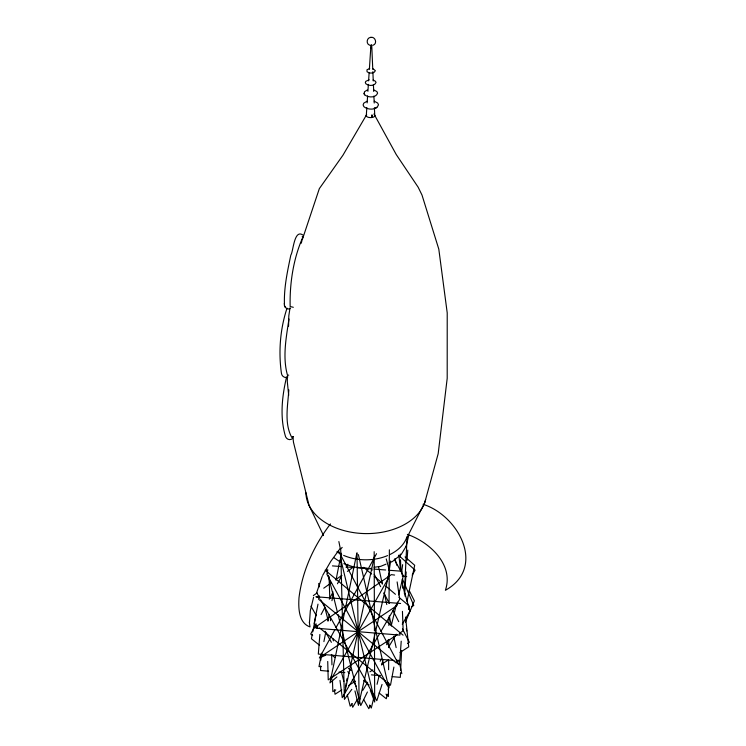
<?xml version="1.0" encoding="UTF-8"?>
<svg xmlns="http://www.w3.org/2000/svg" width="746" height="746" viewBox="0 0 746 746"><rect width="100%" height="100%" fill="white"/><g stroke="black" fill="none" stroke-linecap="round" stroke-linejoin="round"><path stroke-width="1.12" d="M388.526 682.534L388.442 696.503L385.99 694.144M388.61 669.721L388.666 660.415M388.75 647.603L388.806 639.453M388.89 625.484L388.946 617.334M389.03 603.365L389.375 549.811M309.497 622.183L310.317 610.713L313.6 597.257M287.424 375.853L287.294 381.626L288.693 395.343M288.571 326.226L288.805 315.838L290.054 307.79M371.191 48.359L371.508 45.236M320.705 665.87L320.556 670.505L328.65 671.195M320.883 660.089L321.05 654.298M400.537 672.687L400.313 677.34L392.219 676.641M400.649 670.356L401.609 650.577M404.369 593.564L407.12 536.533M366.295 115.639L366.836 107.527M367.135 102.892L367.601 95.936M367.909 91.301L368.365 84.345M368.589 80.866L369.13 72.744M369.363 69.266L370.967 44.919M303.062 235.158C294.027 228.453 293.337 251.728 290.828 255.104C287.48 271.19 283.862 287.583 284.44 304.088M401.217 641.196L399.8 660.937L396.359 660.648M404.63 593.723L406.197 571.912M407.018 560.433L407.764 550.1M319.885 634.464L318.309 654.065L394.056 660.452M423.094 504.296C458.436 515.467 486.634 567.389 445.381 590.3C454.174 564.703 429.5 542.062 407.363 534.388M396.807 659.678L396.368 663.017L318.635 599.28L319.344 595.895M400.192 632.804L399.884 635.107L316.658 628.253L317.125 625.987M404.994 596.138L405.283 593.863M397.506 602.125L397.04 605.547L320.939 656.639L321.61 653.216M398.765 592.995L399.073 590.711M401.721 571.389L402.644 564.638M387.799 681.975L387.342 685.322L326.907 574.299L327.83 569.823M288.823 389.906C287.863 405.33 284.04 423.448 291.779 437.408L293.402 436.708M374.809 695.841L374.315 699.198L340.409 557.71L341.295 553.243M388.778 573.404L387.939 579.055L330.525 680.417L331.345 675.988M389.114 571.138L390.634 560.955M359.861 698.592L359.162 703.049L356.998 552.683M374.557 555.779L343.887 696.531L344.27 694.302M345.417 687.635L346.172 683.187M346.554 680.958L346.937 678.739M288.963 319.046C286.259 337.323 282.398 356.896 287.415 374.986L288.73 375.182M393.897 667.064L390.484 685.257L386.894 682.348M312.304 634.24L311.427 638.753L319.549 645.253M312.742 631.983L316.024 615.068M321.442 654.121L318.98 666.616L321.293 666.607M323.904 641.616L325.694 632.524M327.923 621.157L329.266 614.34M331.951 600.698L333.294 593.881M335.98 580.239L340.008 559.78M317.992 604.157L314.141 623.525L317.731 626.435M356.728 553.7L329.965 682.879L336.894 676.92M387.267 694.218L386.307 698.75L379.089 692.969M388.237 689.677L389.44 684.007M407.027 601.369L414.701 565.282L405.078 556.917M375.191 633.186L358.453 705.362L354.956 690.927M375.714 630.929L389.571 571.156L386.232 558.913M406.113 546.408L408.817 535.087M373.765 697.892L371.303 708.075L369.671 705.035M377.047 684.315L379.238 675.261M381.71 665.078L383.071 659.417M386.633 644.712L387.733 640.189M391.286 625.474L396.219 605.109M398.681 594.926L403.334 575.688L394.354 559.472M364.253 93.959L364.496 91.702L367.321 89.996M301.216 243.252L301.822 241.2M382.036 684.446L376.805 700.708L320.612 599.681M302.13 240.165L319.335 188.635L342.936 155.233L366.584 114.753M322.225 576.434L316.677 592.604L319.484 597.658M408.444 609.482L409.554 606.284L398.97 597.294M286.548 377.112C281.979 396.35 279.703 417.62 285.606 436.802C286.949 439.655 290.325 440.681 292.684 438.35M287.033 308.173C280.16 328.837 278.389 351.655 281.41 373.196C281.634 376.31 285.159 378.67 287.872 376.898M370.184 705.492L368.832 708.7L363.722 699.645M405.395 622.164L414.394 600.866L409.172 590.45M367.414 691.999L360.747 705.567L341.938 630.286M407.064 537.446L424.754 502.571L438.182 453.671L447.199 378.315L447.218 312.9L438.807 249.164L421.994 195.032L418.161 187.218L396.238 154.534L373.96 113.933M316.155 623.805L310.7 634.072L312.649 635.34M321.069 614.564L324.892 607.384M329.256 599.169L333.08 591.979M337.444 583.764L341.808 575.558M346.172 567.342L347.813 564.265M322.654 575.418L330.814 561.29L339.999 548.702M334.917 629.661L319.372 658.009L325.629 655.202M336.026 627.628L376.534 553.709M412.174 575.166L415.102 570.14L399.073 555.723M379.779 633.363L342.255 697.678L339.99 680.427M380.945 631.358L399.707 599.206L397.133 581.917M357.474 699.263L352.699 707.273L351.72 703.935M362.845 690.264L367.619 682.254M380.152 661.236L381.346 659.231M388.507 647.23L396.266 634.212M402.234 624.206L409.992 611.198L402.598 585.461M406.402 545.83L401.208 554.465L392.377 561.542L389.207 562.848M351.814 689.341L344.419 699.375L340.698 549.14L342.19 547.387M330.45 523.934C314.075 545.382 302.223 570.895 298.987 597.844C298.363 607.915 298.521 622.919 310.01 626.92L309.32 622.089M352.298 703.497L350.219 706.22L347.319 694.955M366.929 101.269L363.74 103.2L363.106 104.972L363.927 106.725C367.843 110.054 376.693 110.399 378.502 104.794L377.663 103.041L374.231 101.186M407.475 643.602L409.358 642.241L402.439 628.869M313.339 595.597L317.125 592.911M323.736 588.202L331.299 582.822M336.026 579.465L341.696 575.427M347.366 571.389L353.977 566.68M411.857 606.712L413.788 605.426L402.467 579.045M397.329 634.641L328.221 679.876L327.727 661.46M399.278 633.373L403.166 630.827L402.439 611.366M341.808 689.901L335.019 694.265L334.46 689.705M348.596 685.527L355.394 681.163M369.941 671.801L372.851 669.936M381.579 664.313L388.377 659.949M400.015 652.461L408.743 646.847L405.544 617.082M335.747 689.891L332.837 691.645L332.455 680.026M290.063 308.583C286.921 310.261 283.676 306.709 284.319 303.454M376.012 107.89L376.944 107.461M374.697 108.506L375.406 108.189M372.953 45.301C377.886 43.753 375.257 36.06 370.51 37.421M386.036 564.144L380.758 566.317L374.147 567.277M369.158 79.775L365.754 81.379L365.316 82.592L365.894 83.804C368.636 86.07 374.734 86.349 376.049 82.48L375.462 81.277L373.075 79.999M369.736 68.492L366.957 69.788L367.069 71.756C369.317 73.584 374.278 73.835 375.369 70.683L372.935 68.669M370.949 37.328C366.566 37.412 365.68 44.191 369.941 45.329M317.731 627.628L314.327 627.89L391.342 574.644L394.597 575.054M332.436 565.888L341.696 566.606M346.321 566.96L354.425 567.585M357.894 567.855L371.778 568.918M374.091 569.105L385.654 569.991M389.132 570.261L401.852 571.24L402.047 574.644M400.602 603.486L315.912 596.735L319.82 597.872M367.526 568.247L354.07 567.119L343.822 563.687M339.057 672.09L344.829 672.584M371.415 674.86L380.665 675.652M302.177 236.706L303.025 236.78C293.448 258.125 289.588 283.154 290.157 306.55L293.309 307.287M402.234 576.024L406.719 576.593M373.821 89.921L376.87 91.562L377.616 93.11C375.965 98.08 368.151 97.735 364.654 94.807L363.917 93.259M333.751 557.579L340.885 562.391M331.271 654.652L334.879 657.543M348.41 668.388L351.124 670.561M363.75 680.678L369.158 685.014M319.53 627.89L385.095 680.893M325.163 570.186L403.101 635.191M363.684 567.342L371.62 574.075M374.268 576.322L382.204 583.064M385.738 586.058L395.436 594.301M396.145 661.264L398.83 664.742L338.404 550.818M310.97 606.125L316.071 615.18M325.144 631.265L331.392 642.325M347.841 671.493L348.969 673.498M352.373 679.541L356.346 686.572M385.085 680.995L388.806 687.98L358.378 554.614M371.06 568.154L372.133 570.205M374.259 574.327L380.637 586.673M383.826 592.846L389.151 603.141M392.872 610.34L398.718 621.66M323.484 535.423L309.058 505.443L293.458 442.182L292.88 436.475M364.346 94.164L364.654 94.807M370.286 690.181L374.678 702.033L374.445 633.27M394.886 558.605L396.816 565.319M318.663 583.475L319.53 586.85M324.156 604.866L328.212 620.635M332.847 638.651L333.425 640.898M341.239 671.307L343.85 681.443M326.496 568.489L327.615 572.984M328.175 575.231L337.444 612.307M338.003 614.555L341.37 628.039M378.642 567.128L382.344 584.127M384.311 593.201L386.782 604.54M389.244 615.87L391.464 626.071M393.683 636.282L396.145 647.612M398.858 660.089L401.814 673.694M406.3 628.664L406.775 630.939M338.861 541.568L340.26 548.366M284.888 306.214L285.019 306.895M398.868 555.08L400.611 571.259M402.308 579.166L402.831 588.221M371.722 44.937L372.767 69.35M372.869 71.672L373.261 80.969M373.41 84.457L373.709 91.432M373.914 96.075L374.212 103.051M374.408 107.694L374.753 115.835A4.234 1.856 0.7 0 0 374.473 115.117M400.285 554.017L400.415 557.467M400.499 559.77L400.938 571.277M329.07 576.565L329.788 598.656M330.441 618.415L330.515 620.737M331.616 654.447L331.961 664.91M323.177 533.465L323.223 535.563M374.175 551.676L374.436 630.939M425.658 499.428A60.221 40.76 0.7 0 1 361.763 533.465A60.221 40.76 0.7 0 1 305.935 492.752M343.636 555.406A42.597 29.849 0.7 0 0 354.108 558.661A42.513 29.784 0.7 0 0 387.612 555.583M341.733 554.539A42.597 29.849 0.7 0 1 336.875 551.807M406.747 537.409A42.513 29.784 0.7 0 1 389.701 554.642M374.389 116.535A4.234 1.856 0.7 0 1 368.785 117.42A4.234 1.856 0.7 0 1 366.668 114.94M371.984 116.609L371.974 115.033L371.984 116.609"/></g></svg>
